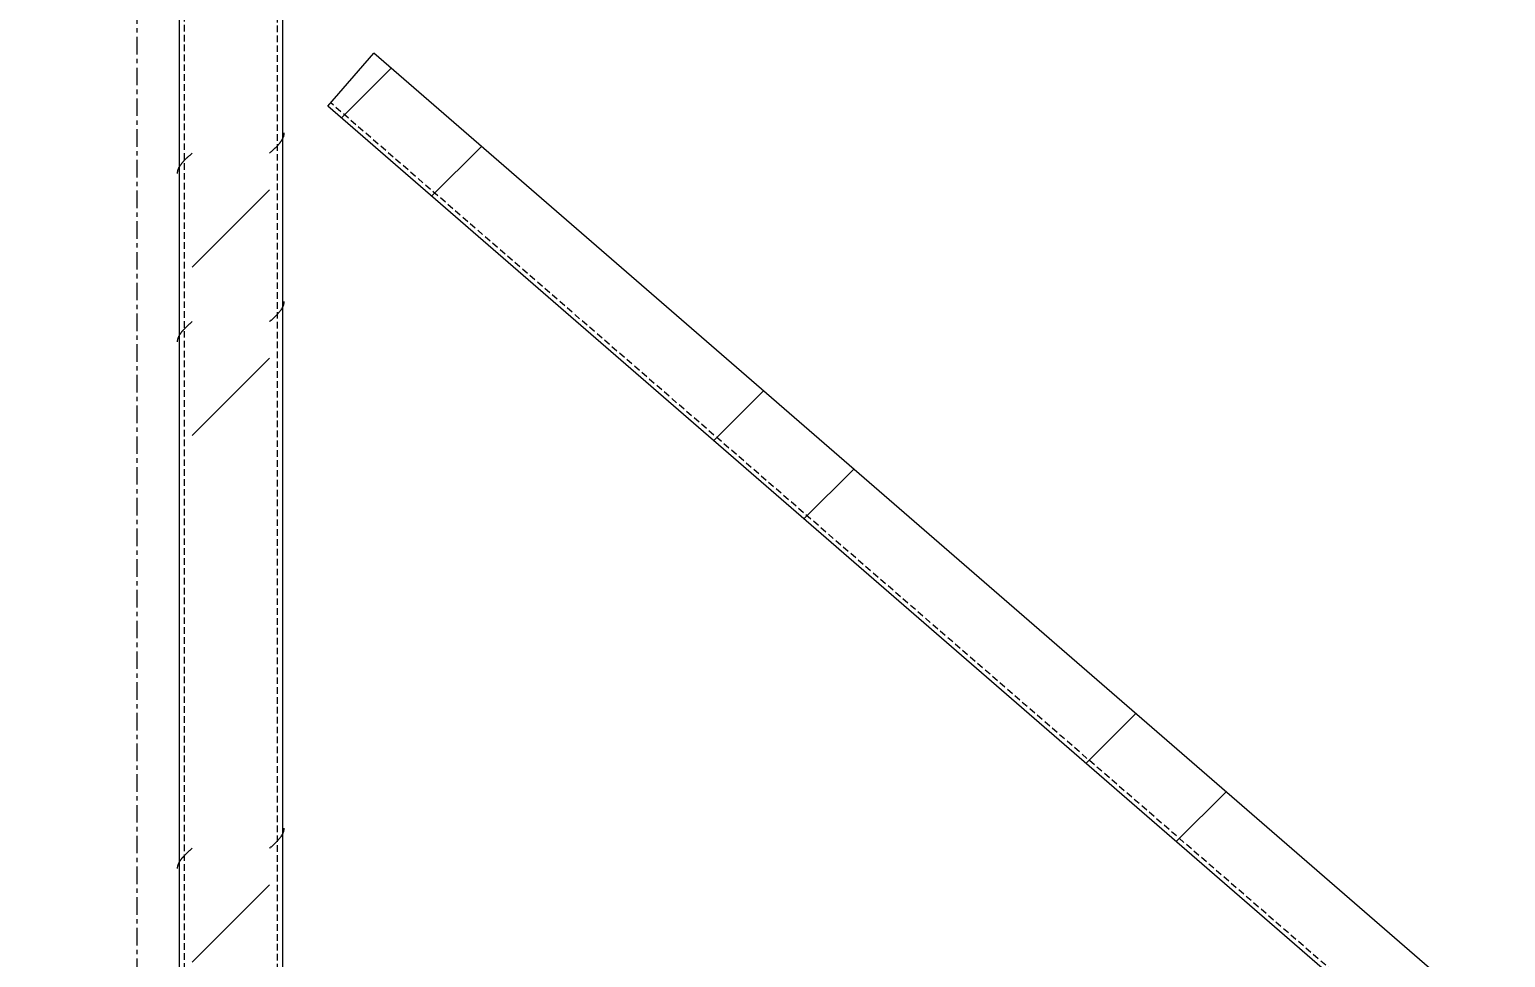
# Model space of a CAD drawing. Header units: centimetres. Extents: x -6111 to 13767, y -285 to 1600.
# Drawn here: x -3390.9 to -3284.1, y 342.6 to 409.8 of the extents above; entities that cross this region are included whole.
import ezdxf

# ---------------------------------------------------------------- set-up
doc = ezdxf.new("R2010")
doc.units = ezdxf.units.CM
doc.linetypes.add('Grid Line', pattern=[2.2225, 1.27, -0.3175, 0.3175, -0.3175])
doc.linetypes.add('Hidden', pattern=[0.714375, 0.47625, -0.238125])
for name, color, linetype, lineweight in [('A-ANNO-DIMS', 7, 'Continuous', 9), ('A-ANNO-DIMS-100', 7, 'Continuous', 9), ('S-BEAM', 7, 'Continuous', 9), ('S-COLS', 7, 'Continuous', 9), ('S-GRID', 7, 'Continuous', 9)]:
    doc.layers.add(name, color=color, linetype=linetype, lineweight=lineweight)
doc.styles.add('Century Gothic_1', font='GOTHIC.TTF', dxfattribs={"height": 15})
doc.dimstyles.new('FCA_N_Cotas_E100', dxfattribs={"dimscale": 30.48, "dimtxt": 15.662524, "dimasz": 0.492126, "dimexe": 0.656168, "dimexo": 0.656168, "dimgap": 0.032808, "dimtad": 1, "dimlfac": 0.01, "dimrnd": 0.01, "dimzin": 0, "dimdsep": 46, "dimtxsty": 'Century Gothic_1', "dimblk1": 'OBLIQUE', "dimblk2": 'OBLIQUE', "dimsah": 1, "dimcen": 0.09, "dimdle": 0.656168, "dimadec": 3, "dimazin": 2, "dimtfac": 1, "dimtdec": 4, "dimtix": 1, "dimtmove": 0, "dimatfit": 3, "dimfxl": 1, "dimtvp": 1, "dimtolj": 1, "dimtzin": 0, "dimarcsym": 2})
pattern_1 = [(45, (0, 0), (-25.14472, 25.14472), []), (45, (0, 38.1), (-25.14472, 25.14472), [])]

# ---------------------------------------------------------------- blocks, each defined once
blk = doc.blocks.new('FP_83-Elevación Eje 2')
at = {"layer": 'S-COLS'}
blk.add_line((-5678, 233.83), (-5678, 594.99), dxfattribs=at)
at = {"layer": 'S-COLS', "color": 9, "true_color": 0xc0c0c0}
for p, q in [((-5678.18, 401.6), (-5678.16, 401.63)), ((-5678.16, 401.63), (-5678.15, 401.65)), ((-5678.15, 401.65), (-5678.13, 401.67)), ((-5678.13, 401.67), (-5678.11, 401.7)), ((-5678.11, 401.7), (-5678.1, 401.72)), ((-5678.1, 401.72), (-5678.08, 401.74)), ((-5678.08, 401.74), (-5678.07, 401.77)), ((-5678.07, 401.77), (-5678.05, 401.79)), ((-5678.05, 401.79), (-5678.04, 401.81)), ((-5678.04, 401.81), (-5678.03, 401.84)), ((-5678.03, 401.84), (-5678.01, 401.86)), ((-5678.01, 401.86), (-5678, 401.88)), ((-5678, 401.88), (-5677.99, 401.91)), ((-5677.99, 401.91), (-5677.98, 401.93)), ((-5677.98, 401.93), (-5677.97, 401.95)), ((-5677.97, 401.95), (-5677.96, 401.98)), ((-5677.96, 401.98), (-5677.95, 402)), ((-5677.95, 402), (-5677.94, 402.02)), ((-5677.94, 402.02), (-5677.93, 402.05)), ((-5677.93, 402.07), (-5677.92, 402.09)), ((-5677.93, 402.05), (-5677.93, 402.07)), ((-5677.92, 402.09), (-5677.91, 402.12)), ((-5677.91, 402.14), (-5677.9, 402.16)), ((-5677.91, 402.12), (-5677.91, 402.14)), ((-5677.9, 402.21), (-5677.89, 402.23)), ((-5677.9, 402.19), (-5677.9, 402.21)), ((-5677.9, 402.16), (-5677.9, 402.19)), ((-5677.89, 402.28), (-5677.89, 402.3)), ((-5677.89, 402.26), (-5677.89, 402.28)), ((-5677.89, 402.23), (-5677.89, 402.26)), ((-5678.95, 400.84), (-5678.93, 400.86)), ((-5678.93, 400.86), (-5678.9, 400.88)), ((-5678.9, 400.88), (-5678.88, 400.91)), ((-5678.88, 400.91), (-5678.85, 400.93)), ((-5678.85, 400.93), (-5678.82, 400.95)), ((-5678.82, 400.95), (-5678.8, 400.98)), ((-5678.8, 400.98), (-5678.77, 401)), ((-5678.77, 401), (-5678.75, 401.02)), ((-5678.75, 401.02), (-5678.72, 401.05)), ((-5678.72, 401.05), (-5678.7, 401.07)), ((-5678.7, 401.07), (-5678.67, 401.09)), ((-5678.67, 401.09), (-5678.64, 401.12)), ((-5678.64, 401.12), (-5678.62, 401.14)), ((-5678.62, 401.14), (-5678.59, 401.16)), ((-5678.59, 401.16), (-5678.57, 401.19)), ((-5678.57, 401.19), (-5678.55, 401.21)), ((-5678.55, 401.21), (-5678.52, 401.23)), ((-5678.52, 401.23), (-5678.5, 401.25)), ((-5678.5, 401.25), (-5678.47, 401.28)), ((-5678.47, 401.28), (-5678.45, 401.3)), ((-5678.45, 401.3), (-5678.43, 401.32)), ((-5678.43, 401.32), (-5678.41, 401.35)), ((-5678.41, 401.35), (-5678.38, 401.37)), ((-5678.38, 401.37), (-5678.36, 401.39)), ((-5678.36, 401.39), (-5678.34, 401.42)), ((-5678.34, 401.42), (-5678.32, 401.44)), ((-5678.32, 401.44), (-5678.3, 401.46)), ((-5678.3, 401.46), (-5678.28, 401.49)), ((-5678.28, 401.49), (-5678.26, 401.51)), ((-5678.26, 401.51), (-5678.24, 401.53)), ((-5678.24, 401.53), (-5678.22, 401.56)), ((-5678.22, 401.56), (-5678.2, 401.58)), ((-5678.2, 401.58), (-5678.18, 401.6)), ((-5677.94, 389.83), (-5677.93, 389.86)), ((-5677.93, 389.88), (-5677.92, 389.9)), ((-5677.93, 389.86), (-5677.93, 389.88)), ((-5677.92, 389.9), (-5677.91, 389.93)), ((-5677.91, 389.95), (-5677.9, 389.97)), ((-5677.91, 389.93), (-5677.91, 389.95)), ((-5677.9, 390.02), (-5677.89, 390.04)), ((-5677.9, 390), (-5677.9, 390.02)), ((-5677.9, 389.97), (-5677.9, 390)), ((-5677.89, 390.09), (-5677.89, 390.11)), ((-5677.89, 390.07), (-5677.89, 390.09)), ((-5677.89, 390.04), (-5677.89, 390.07)), ((-5678.8, 388.79), (-5678.77, 388.81)), ((-5678.77, 388.81), (-5678.75, 388.83)), ((-5678.75, 388.83), (-5678.72, 388.86)), ((-5678.72, 388.86), (-5678.7, 388.88)), ((-5678.7, 388.88), (-5678.67, 388.9)), ((-5678.67, 388.9), (-5678.64, 388.93)), ((-5678.64, 388.93), (-5678.62, 388.95)), ((-5678.62, 388.95), (-5678.59, 388.97)), ((-5678.59, 388.97), (-5678.57, 389)), ((-5678.57, 389), (-5678.55, 389.02)), ((-5678.55, 389.02), (-5678.52, 389.04)), ((-5678.52, 389.04), (-5678.5, 389.07)), ((-5678.5, 389.07), (-5678.47, 389.09)), ((-5678.47, 389.09), (-5678.45, 389.11)), ((-5678.45, 389.11), (-5678.43, 389.14)), ((-5678.43, 389.14), (-5678.41, 389.16)), ((-5678.41, 389.16), (-5678.38, 389.18)), ((-5678.38, 389.18), (-5678.36, 389.21)), ((-5678.36, 389.21), (-5678.34, 389.23)), ((-5678.34, 389.23), (-5678.32, 389.25)), ((-5678.32, 389.25), (-5678.3, 389.28)), ((-5678.3, 389.28), (-5678.28, 389.3)), ((-5678.28, 389.3), (-5678.26, 389.32)), ((-5678.26, 389.32), (-5678.24, 389.35)), ((-5678.24, 389.35), (-5678.22, 389.37)), ((-5678.22, 389.37), (-5678.2, 389.39)), ((-5678.2, 389.39), (-5678.18, 389.42)), ((-5678.18, 389.42), (-5678.16, 389.44)), ((-5678.16, 389.44), (-5678.15, 389.46)), ((-5678.15, 389.46), (-5678.13, 389.49)), ((-5678.13, 389.49), (-5678.11, 389.51)), ((-5678.11, 389.51), (-5678.1, 389.53)), ((-5678.1, 389.53), (-5678.08, 389.56)), ((-5678.08, 389.56), (-5678.07, 389.58)), ((-5678.07, 389.58), (-5678.05, 389.6)), ((-5678.05, 389.6), (-5678.04, 389.63)), ((-5678.04, 389.63), (-5678.03, 389.65)), ((-5678.03, 389.65), (-5678.01, 389.67)), ((-5678.01, 389.67), (-5678, 389.7)), ((-5678, 389.7), (-5677.99, 389.72)), ((-5677.99, 389.72), (-5677.98, 389.74)), ((-5677.98, 389.74), (-5677.97, 389.77)), ((-5677.97, 389.77), (-5677.96, 389.79)), ((-5677.96, 389.79), (-5677.95, 389.81)), ((-5677.95, 389.81), (-5677.94, 389.83)), ((-5678.95, 388.65), (-5678.93, 388.67)), ((-5678.93, 388.67), (-5678.9, 388.69)), ((-5678.9, 388.69), (-5678.88, 388.72)), ((-5678.88, 388.72), (-5678.85, 388.74)), ((-5678.85, 388.74), (-5678.82, 388.76)), ((-5678.82, 388.76), (-5678.8, 388.79)), ((-5678.13, 351.39), (-5678.11, 351.41)), ((-5678.11, 351.41), (-5678.1, 351.43)), ((-5678.1, 351.43), (-5678.08, 351.46)), ((-5678.08, 351.46), (-5678.07, 351.48)), ((-5678.07, 351.48), (-5678.05, 351.5)), ((-5678.05, 351.5), (-5678.04, 351.53)), ((-5678.04, 351.53), (-5678.03, 351.55)), ((-5678.03, 351.55), (-5678.01, 351.57)), ((-5678.01, 351.57), (-5678, 351.6)), ((-5678, 351.6), (-5677.99, 351.62)), ((-5677.99, 351.62), (-5677.98, 351.64)), ((-5677.98, 351.64), (-5677.97, 351.67)), ((-5677.97, 351.67), (-5677.96, 351.69)), ((-5677.96, 351.69), (-5677.95, 351.71)), ((-5677.95, 351.71), (-5677.94, 351.73)), ((-5677.94, 351.73), (-5677.93, 351.76)), ((-5677.93, 351.78), (-5677.92, 351.8)), ((-5677.93, 351.76), (-5677.93, 351.78)), ((-5677.92, 351.8), (-5677.91, 351.83)), ((-5677.91, 351.85), (-5677.9, 351.87)), ((-5677.91, 351.83), (-5677.91, 351.85)), ((-5677.9, 351.92), (-5677.89, 351.94)), ((-5677.9, 351.9), (-5677.9, 351.92)), ((-5677.9, 351.87), (-5677.9, 351.9)), ((-5677.89, 351.99), (-5677.89, 352.01)), ((-5677.89, 351.97), (-5677.89, 351.99)), ((-5677.89, 351.94), (-5677.89, 351.97)), ((-5678.95, 350.55), (-5678.93, 350.57)), ((-5678.93, 350.57), (-5678.9, 350.59)), ((-5678.9, 350.59), (-5678.88, 350.62)), ((-5678.88, 350.62), (-5678.85, 350.64)), ((-5678.85, 350.64), (-5678.82, 350.66)), ((-5678.82, 350.66), (-5678.8, 350.69)), ((-5678.8, 350.69), (-5678.77, 350.71)), ((-5678.77, 350.71), (-5678.75, 350.73)), ((-5678.75, 350.73), (-5678.72, 350.76)), ((-5678.72, 350.76), (-5678.7, 350.78)), ((-5678.7, 350.78), (-5678.67, 350.8)), ((-5678.67, 350.8), (-5678.64, 350.83)), ((-5678.64, 350.83), (-5678.62, 350.85)), ((-5678.62, 350.85), (-5678.59, 350.87)), ((-5678.59, 350.87), (-5678.57, 350.9)), ((-5678.57, 350.9), (-5678.55, 350.92)), ((-5678.55, 350.92), (-5678.52, 350.94)), ((-5678.52, 350.94), (-5678.5, 350.97)), ((-5678.5, 350.97), (-5678.47, 350.99)), ((-5678.47, 350.99), (-5678.45, 351.01)), ((-5678.45, 351.01), (-5678.43, 351.04)), ((-5678.43, 351.04), (-5678.41, 351.06)), ((-5678.41, 351.06), (-5678.38, 351.08)), ((-5678.38, 351.08), (-5678.36, 351.11)), ((-5678.36, 351.11), (-5678.34, 351.13)), ((-5678.34, 351.13), (-5678.32, 351.15)), ((-5678.32, 351.15), (-5678.3, 351.18)), ((-5678.3, 351.18), (-5678.28, 351.2)), ((-5678.28, 351.2), (-5678.26, 351.22)), ((-5678.26, 351.22), (-5678.24, 351.25)), ((-5678.24, 351.25), (-5678.22, 351.27)), ((-5678.22, 351.27), (-5678.2, 351.29)), ((-5678.2, 351.29), (-5678.18, 351.32)), ((-5678.18, 351.32), (-5678.16, 351.34)), ((-5678.16, 351.34), (-5678.15, 351.36)), ((-5678.15, 351.36), (-5678.13, 351.39))]:
    blk.add_line(p, q, dxfattribs=at)
blk = doc.blocks.new('FP_84-Elevación Eje 2')
at = {"layer": 'S-COLS'}
blk.add_line((-5685.5, 620.8), (-5685.5, 46.02), dxfattribs=at)
at = {"layer": 'S-COLS', "color": 9, "true_color": 0xc0c0c0}
for p, q in [((-5684.89, 400.53), (-5684.86, 400.56)), ((-5684.86, 400.56), (-5684.84, 400.58)), ((-5684.84, 400.58), (-5684.81, 400.6)), ((-5684.81, 400.6), (-5684.79, 400.63)), ((-5684.79, 400.63), (-5684.76, 400.65)), ((-5684.76, 400.65), (-5684.74, 400.67)), ((-5684.74, 400.67), (-5684.71, 400.7)), ((-5684.71, 400.7), (-5684.68, 400.72)), ((-5684.68, 400.72), (-5684.66, 400.74)), ((-5684.66, 400.74), (-5684.63, 400.77)), ((-5684.63, 400.77), (-5684.61, 400.79)), ((-5684.61, 400.79), (-5684.58, 400.81)), ((-5684.58, 400.81), (-5684.55, 400.84)), ((-5685.61, 399.48), (-5685.6, 399.51)), ((-5685.61, 399.46), (-5685.61, 399.48)), ((-5685.6, 399.53), (-5685.59, 399.55)), ((-5685.6, 399.51), (-5685.6, 399.53)), ((-5685.59, 399.58), (-5685.58, 399.6)), ((-5685.59, 399.55), (-5685.59, 399.58)), ((-5685.58, 399.6), (-5685.57, 399.62)), ((-5685.57, 399.65), (-5685.56, 399.67)), ((-5685.57, 399.62), (-5685.57, 399.65)), ((-5685.56, 399.67), (-5685.55, 399.69)), ((-5685.55, 399.69), (-5685.54, 399.72)), ((-5685.54, 399.72), (-5685.53, 399.74)), ((-5685.53, 399.74), (-5685.52, 399.76)), ((-5685.52, 399.76), (-5685.51, 399.79)), ((-5685.51, 399.79), (-5685.49, 399.81)), ((-5685.49, 399.81), (-5685.48, 399.83)), ((-5685.48, 399.83), (-5685.47, 399.86)), ((-5685.47, 399.86), (-5685.46, 399.88)), ((-5685.46, 399.88), (-5685.44, 399.9)), ((-5685.44, 399.9), (-5685.43, 399.93)), ((-5685.43, 399.93), (-5685.41, 399.95)), ((-5685.41, 399.95), (-5685.39, 399.97)), ((-5685.39, 399.97), (-5685.38, 400)), ((-5685.38, 400), (-5685.36, 400.02)), ((-5685.36, 400.02), (-5685.34, 400.04)), ((-5685.34, 400.04), (-5685.33, 400.07)), ((-5685.33, 400.07), (-5685.31, 400.09)), ((-5685.31, 400.09), (-5685.29, 400.11)), ((-5685.29, 400.11), (-5685.27, 400.14)), ((-5685.27, 400.14), (-5685.25, 400.16)), ((-5685.25, 400.16), (-5685.23, 400.18)), ((-5685.23, 400.18), (-5685.21, 400.21)), ((-5685.21, 400.21), (-5685.19, 400.23)), ((-5685.19, 400.23), (-5685.17, 400.25)), ((-5685.17, 400.25), (-5685.15, 400.28)), ((-5685.15, 400.28), (-5685.12, 400.3)), ((-5685.12, 400.3), (-5685.1, 400.32)), ((-5685.1, 400.32), (-5685.08, 400.35)), ((-5685.08, 400.35), (-5685.06, 400.37)), ((-5685.06, 400.37), (-5685.03, 400.39)), ((-5685.03, 400.39), (-5685.01, 400.42)), ((-5685.01, 400.42), (-5684.99, 400.44)), ((-5684.99, 400.44), (-5684.96, 400.46)), ((-5684.96, 400.46), (-5684.94, 400.49)), ((-5684.94, 400.49), (-5684.91, 400.51)), ((-5684.91, 400.51), (-5684.89, 400.53)), ((-5685.62, 399.44), (-5685.61, 399.46)), ((-5685.62, 399.41), (-5685.62, 399.44)), ((-5685.62, 399.39), (-5685.62, 399.41)), ((-5685.62, 399.37), (-5685.62, 399.39)), ((-5685.44, 387.71), (-5685.43, 387.74)), ((-5685.43, 387.74), (-5685.41, 387.76)), ((-5685.41, 387.76), (-5685.39, 387.78)), ((-5685.39, 387.78), (-5685.38, 387.81)), ((-5685.38, 387.81), (-5685.36, 387.83)), ((-5685.36, 387.83), (-5685.34, 387.85)), ((-5685.34, 387.85), (-5685.33, 387.88)), ((-5685.33, 387.88), (-5685.31, 387.9)), ((-5685.31, 387.9), (-5685.29, 387.92)), ((-5685.29, 387.92), (-5685.27, 387.95)), ((-5685.27, 387.95), (-5685.25, 387.97)), ((-5685.25, 387.97), (-5685.23, 387.99)), ((-5685.23, 387.99), (-5685.21, 388.02)), ((-5685.21, 388.02), (-5685.19, 388.04)), ((-5685.19, 388.04), (-5685.17, 388.06)), ((-5685.17, 388.06), (-5685.15, 388.09)), ((-5685.15, 388.09), (-5685.12, 388.11)), ((-5685.12, 388.11), (-5685.1, 388.13)), ((-5685.1, 388.13), (-5685.08, 388.16)), ((-5685.08, 388.16), (-5685.06, 388.18)), ((-5685.06, 388.18), (-5685.03, 388.2)), ((-5685.03, 388.2), (-5685.01, 388.23)), ((-5685.01, 388.23), (-5684.99, 388.25)), ((-5684.99, 388.25), (-5684.96, 388.27)), ((-5684.96, 388.27), (-5684.94, 388.3)), ((-5684.94, 388.3), (-5684.91, 388.32)), ((-5684.91, 388.32), (-5684.89, 388.34)), ((-5684.89, 388.34), (-5684.86, 388.37)), ((-5684.86, 388.37), (-5684.84, 388.39)), ((-5684.84, 388.39), (-5684.81, 388.41)), ((-5684.81, 388.41), (-5684.79, 388.44)), ((-5684.79, 388.44), (-5684.76, 388.46)), ((-5684.76, 388.46), (-5684.74, 388.48)), ((-5684.74, 388.48), (-5684.71, 388.51)), ((-5684.71, 388.51), (-5684.68, 388.53)), ((-5684.68, 388.53), (-5684.66, 388.55)), ((-5684.66, 388.55), (-5684.63, 388.58)), ((-5684.63, 388.58), (-5684.61, 388.6)), ((-5684.61, 388.6), (-5684.58, 388.62)), ((-5684.58, 388.62), (-5684.55, 388.65)), ((-5685.62, 387.25), (-5685.61, 387.27)), ((-5685.62, 387.22), (-5685.62, 387.25)), ((-5685.62, 387.2), (-5685.62, 387.22)), ((-5685.62, 387.18), (-5685.62, 387.2)), ((-5685.61, 387.29), (-5685.6, 387.32)), ((-5685.61, 387.27), (-5685.61, 387.29)), ((-5685.6, 387.34), (-5685.59, 387.36)), ((-5685.6, 387.32), (-5685.6, 387.34)), ((-5685.59, 387.39), (-5685.58, 387.41)), ((-5685.59, 387.36), (-5685.59, 387.39)), ((-5685.58, 387.41), (-5685.57, 387.43)), ((-5685.57, 387.46), (-5685.56, 387.48)), ((-5685.57, 387.43), (-5685.57, 387.46)), ((-5685.56, 387.48), (-5685.55, 387.5)), ((-5685.55, 387.5), (-5685.54, 387.53)), ((-5685.54, 387.53), (-5685.53, 387.55)), ((-5685.53, 387.55), (-5685.52, 387.57)), ((-5685.52, 387.57), (-5685.51, 387.6)), ((-5685.51, 387.6), (-5685.49, 387.62)), ((-5685.49, 387.62), (-5685.48, 387.64)), ((-5685.48, 387.64), (-5685.47, 387.67)), ((-5685.47, 387.67), (-5685.46, 387.69)), ((-5685.46, 387.69), (-5685.44, 387.71)), ((-5684.79, 350.34), (-5684.76, 350.36)), ((-5684.76, 350.36), (-5684.74, 350.38)), ((-5684.74, 350.38), (-5684.71, 350.41)), ((-5684.71, 350.41), (-5684.68, 350.43)), ((-5684.68, 350.43), (-5684.66, 350.45)), ((-5684.66, 350.45), (-5684.63, 350.48)), ((-5684.63, 350.48), (-5684.61, 350.5)), ((-5684.61, 350.5), (-5684.58, 350.52)), ((-5684.58, 350.52), (-5684.55, 350.55)), ((-5685.59, 349.29), (-5685.58, 349.31)), ((-5685.59, 349.26), (-5685.59, 349.29)), ((-5685.58, 349.31), (-5685.57, 349.33)), ((-5685.57, 349.36), (-5685.56, 349.38)), ((-5685.57, 349.33), (-5685.57, 349.36)), ((-5685.56, 349.38), (-5685.55, 349.4)), ((-5685.55, 349.4), (-5685.54, 349.43)), ((-5685.54, 349.43), (-5685.53, 349.45)), ((-5685.53, 349.45), (-5685.52, 349.47)), ((-5685.52, 349.47), (-5685.51, 349.5)), ((-5685.51, 349.5), (-5685.49, 349.52)), ((-5685.49, 349.52), (-5685.48, 349.54)), ((-5685.48, 349.54), (-5685.47, 349.57)), ((-5685.47, 349.57), (-5685.46, 349.59)), ((-5685.46, 349.59), (-5685.44, 349.61)), ((-5685.44, 349.61), (-5685.43, 349.64)), ((-5685.43, 349.64), (-5685.41, 349.66)), ((-5685.41, 349.66), (-5685.39, 349.68)), ((-5685.39, 349.68), (-5685.38, 349.71)), ((-5685.38, 349.71), (-5685.36, 349.73)), ((-5685.36, 349.73), (-5685.34, 349.75)), ((-5685.34, 349.75), (-5685.33, 349.78)), ((-5685.33, 349.78), (-5685.31, 349.8)), ((-5685.31, 349.8), (-5685.29, 349.82)), ((-5685.29, 349.82), (-5685.27, 349.85)), ((-5685.27, 349.85), (-5685.25, 349.87)), ((-5685.25, 349.87), (-5685.23, 349.89)), ((-5685.23, 349.89), (-5685.21, 349.92)), ((-5685.21, 349.92), (-5685.19, 349.94)), ((-5685.19, 349.94), (-5685.17, 349.96)), ((-5685.17, 349.96), (-5685.15, 349.99)), ((-5685.15, 349.99), (-5685.12, 350.01)), ((-5685.12, 350.01), (-5685.1, 350.03)), ((-5685.1, 350.03), (-5685.08, 350.06)), ((-5685.08, 350.06), (-5685.06, 350.08)), ((-5685.06, 350.08), (-5685.03, 350.1)), ((-5685.03, 350.1), (-5685.01, 350.13)), ((-5685.01, 350.13), (-5684.99, 350.15)), ((-5684.99, 350.15), (-5684.96, 350.17)), ((-5684.96, 350.17), (-5684.94, 350.2)), ((-5684.94, 350.2), (-5684.91, 350.22)), ((-5684.91, 350.22), (-5684.89, 350.24)), ((-5684.89, 350.24), (-5684.86, 350.27)), ((-5684.86, 350.27), (-5684.84, 350.29)), ((-5684.84, 350.29), (-5684.81, 350.31)), ((-5684.81, 350.31), (-5684.79, 350.34)), ((-5685.62, 349.15), (-5685.61, 349.17)), ((-5685.62, 349.12), (-5685.62, 349.15)), ((-5685.62, 349.1), (-5685.62, 349.12)), ((-5685.62, 349.08), (-5685.62, 349.1)), ((-5685.61, 349.19), (-5685.6, 349.22)), ((-5685.61, 349.17), (-5685.61, 349.19)), ((-5685.6, 349.24), (-5685.59, 349.26)), ((-5685.6, 349.22), (-5685.6, 349.24))]:
    blk.add_line(p, q, dxfattribs=at)
blk = doc.blocks.new('HSS Rectangular-Column - 75 x 75-1752346-Elevación Eje 2')
at = {"layer": 'S-COLS', "true_color": 0xc0c0c0}
h = blk.add_hatch(dxfattribs=at)
h.set_pattern_fill('FP_2', color=9, style=0, pattern_type=2)
h.set_pattern_definition(pattern_1)
h.paths.add_polyline_path([(-5678.95, 46.02), (-5678.95, 208.83), (-5681.75, 208.83), (-5681.75, 209.64), (-5678.95, 209.64), (-5678.95, 233.02), (-5681.75, 233.08), (-5681.75, 233.83), (-5678.95, 233.83), (-5678.95, 620.8), (-5684.55, 620.8), (-5684.55, 46.02)])
at = {"layer": 'S-COLS', "linetype": 'Hidden'}
for p, q in [((-5685.1, 46.02), (-5685.1, 620.8)), ((-5678.4, 620.8), (-5678.4, 233.83))]:
    blk.add_line(p, q, dxfattribs=at)
at = {"layer": 'S-COLS'}
for name in ['FP_84-Elevación Eje 2', 'FP_83-Elevación Eje 2']:
    blk.add_blockref(name, (0, 0), dxfattribs=at)
blk = doc.blocks.new('M_L Equal Angles - L51X51X3_2-1755781-Elevación Eje 2')
at = {"layer": 'S-BEAM', "true_color": 0xc0c0c0}
h = blk.add_hatch(dxfattribs=at)
h.set_pattern_fill('FP_34', color=9, style=0, pattern_type=2)
h.set_pattern_definition(pattern_1)
h.paths.add_polyline_path([(-5490.43, 244.54), (-5487.1, 248.38), (-5671.41, 408.07), (-5674.73, 404.23), (-5498.64, 251.65)])
at = {"layer": 'S-BEAM'}
for p, q in [((-5674.73, 404.23), (-5671.41, 408.07)), ((-5487.1, 248.38), (-5671.41, 408.07)), ((-5490.43, 244.54), (-5674.73, 404.23))]:
    blk.add_line(p, q, dxfattribs=at)
at = {"layer": 'S-BEAM', "linetype": 'Hidden'}
blk.add_line((-5490.22, 244.78), (-5674.53, 404.47), dxfattribs=at)
blk = doc.blocks.new('DIMBLOCK18-Elevación Eje 2')
at = {"layer": 'A-ANNO-DIMS-100', "lineweight": 35}
for p, q in [((-3610.57, 418.99), (-3618.07, 426.49)), ((-3610.57, 418.99), (-3603.07, 411.49)), ((-3610.57, 233.83), (-3618.07, 241.33)), ((-3610.57, 233.83), (-3603.07, 226.33))]:
    blk.add_line(p, q, dxfattribs=at)
at = {"layer": 'A-ANNO-DIMS-100'}
for p, q in [((-3610.57, 418.99), (-3630.57, 418.99)), ((-3610.57, 418.99), (-3610.57, 233.83)), ((-3610.57, 418.99), (-3396.32, 418.99)), ((-3610.57, 233.83), (-3630.57, 233.83)), ((-3610.57, 233.83), (-3396.32, 233.83))]:
    blk.add_line(p, q, dxfattribs=at)
at = {"layer": 'A-ANNO-DIMS-100', "color": 0, "insert": (-3630.79, 306.02), "char_height": 15, "width": 48.9267, "attachment_point": 1, "rotation": 90, "line_spacing_factor": 0.984502, "style": 'Century Gothic_1'}
blk.add_mtext('1.85', dxfattribs=at)
blk = doc.blocks.new('_Oblique')
at = {"color": 0, "linetype": 'ByBlock', "lineweight": -2}
blk.add_line((-0.5, -0.5), (0.5, 0.5), dxfattribs=at)

msp = doc.modelspace()

# ---------------------------------------------------------------- linework, layer by layer
at = {"layer": 'S-GRID', "color": 253, "linetype": 'Grid Line', "true_color": 0xaaaaaa}
msp.add_line((-3383.106, -138.768), (-3383.106, 1331.674), dxfattribs=at)

# ---------------------------------------------------------------- block references
at = {"layer": 'S-BEAM'}
msp.add_blockref('M_L Equal Angles - L51X51X3_2-1755781-Elevación Eje 2', (2305.433, 0), dxfattribs=at)
at = {"layer": 'S-COLS'}
msp.add_blockref('HSS Rectangular-Column - 75 x 75-1752346-Elevación Eje 2', (2305.433, 0), dxfattribs=at)

# ---------------------------------------------------------------- dimensions: what is measured, and where the dimension line sits
at = {"layer": 'A-ANNO-DIMS'}
dim = msp.add_linear_dim(base=(-3610.566, 233.832), p1=(-3376.316, 418.987), p2=(-3376.321, 233.832), angle=90, dimstyle='FCA_N_Cotas_E100', override={"dimpost": '<>', "dimfxl": 185.154541}, dxfattribs=at)
dim.commit()
dim.dimension.update_dxf_attribs({"geometry": 'DIMBLOCK18-Elevación Eje 2', "text_midpoint": (-3619.444, 326.41)})

doc.saveas('drawing.dxf')
